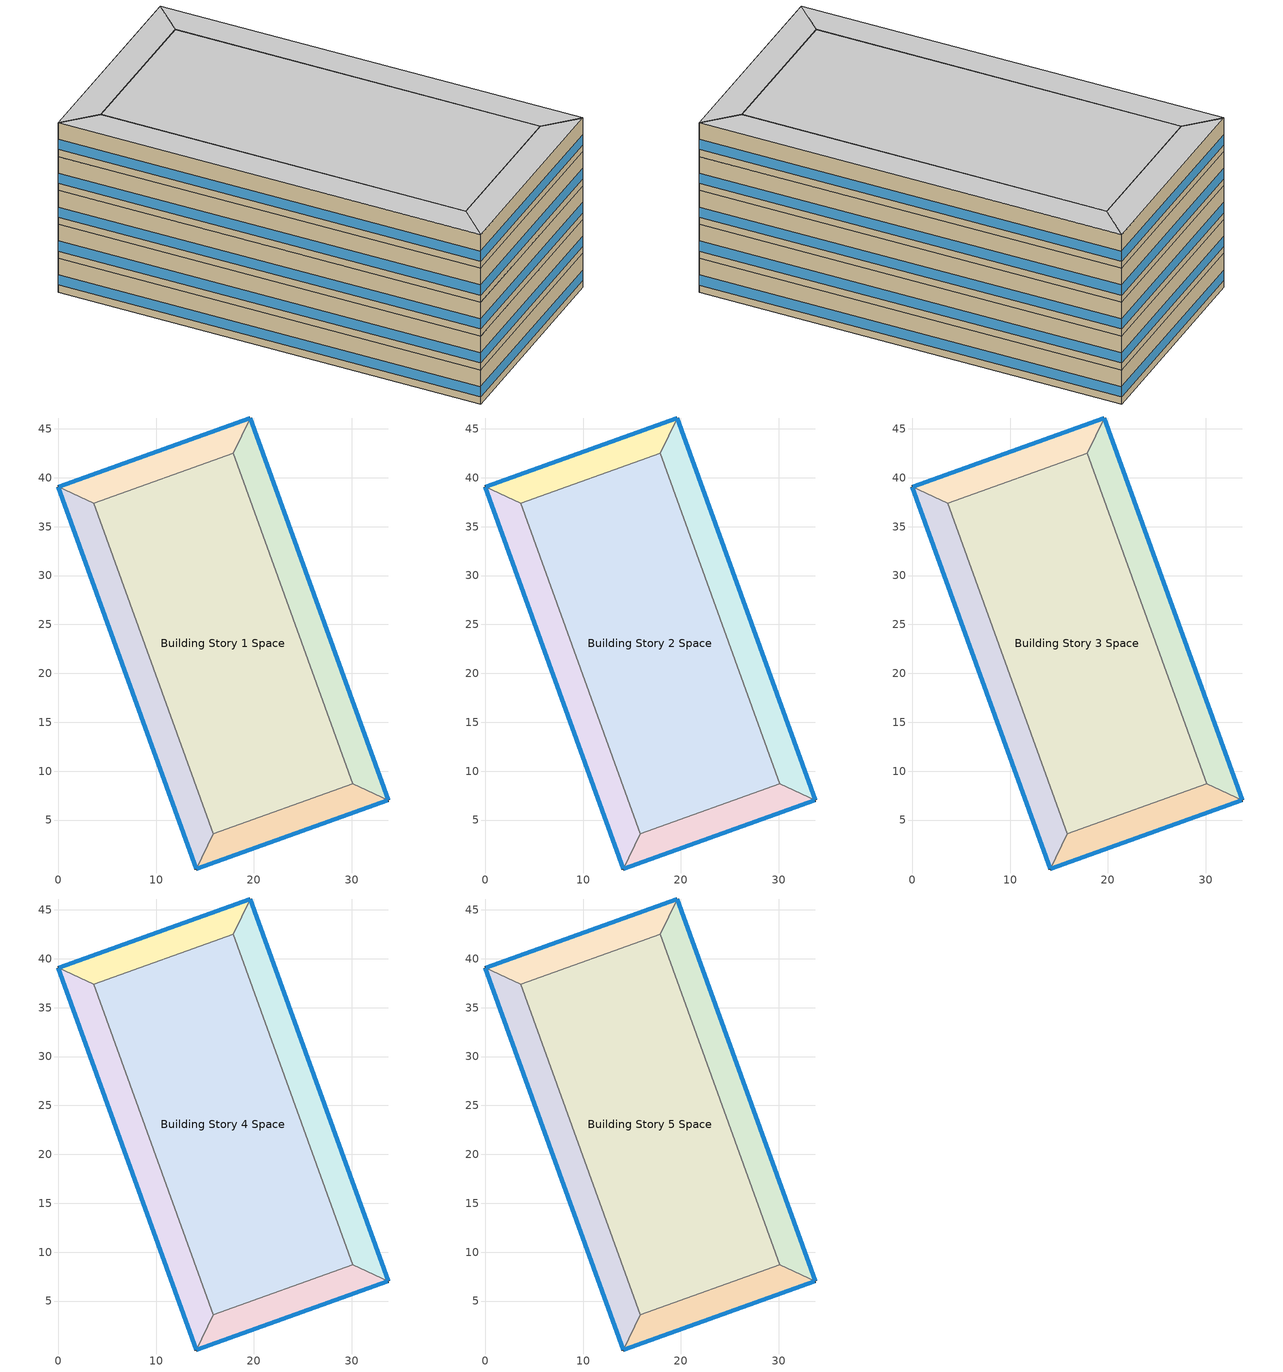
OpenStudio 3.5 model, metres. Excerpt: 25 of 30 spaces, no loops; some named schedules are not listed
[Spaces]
Building Story 1 Space
 floor ground: 30.1,8.73 15.82,3.62 3.62,37.37 17.9,42.48 z0
 wall adiabatic (Typical Interior Wall): 15.82,3.62 30.1,8.73 17.9,42.48 3.62,37.37 15.82,3.62 z0:3.6
 ceiling adiabatic (Typical Interior Floor): 17.9,42.48 3.62,37.37 15.82,3.62 30.1,8.73 z3.6
Building Story 1 Space 1
 floor ground: 33.72,7.03 14.11,0 15.82,3.62 30.1,8.73 z0
 wall outside: 14.11,0 33.72,7.03 z0:3.6
 wall adiabatic (Typical Interior Wall): 33.72,7.03 30.1,8.73 15.82,3.62 14.11,0 z0:3.6
 window: 14.14,0.01 33.7,7.02 z0.76:1.84
 ceiling adiabatic (Typical Interior Ceiling): 30.1,8.73 15.82,3.62 14.11,0 33.72,7.03 z3.6
Building Story 1 Space 2
 floor ground: 14.11,0 0,39.07 3.62,37.37 15.82,3.62 z0
 wall outside: 0,39.07 14.11,0 z0:3.6
 wall adiabatic (Typical Interior Wall): 14.11,0 15.82,3.62 3.62,37.37 0,39.07 z0:3.6
 window: 0.01,39.05 14.1,0.02 z0.76:1.84
 ceiling adiabatic (Typical Interior Ceiling): 15.82,3.62 3.62,37.37 0,39.07 14.11,0 z3.6
Building Story 1 Space 3
 floor ground: 0,39.07 19.61,46.1 17.9,42.48 3.62,37.37 z0
 wall outside: 19.61,46.1 0,39.07 z0:3.6
 wall adiabatic (Typical Interior Wall): 0,39.07 3.62,37.37 17.9,42.48 19.61,46.1 z0:3.6
 window: 19.58,46.09 0.02,39.08 z0.76:1.84
 ceiling adiabatic (Typical Interior Ceiling): 3.62,37.37 17.9,42.48 19.61,46.1 0,39.07 z3.6
Building Story 1 Space 4
 floor ground: 19.61,46.1 33.72,7.03 30.1,8.73 17.9,42.48 z0
 wall outside: 33.72,7.03 19.61,46.1 z0:3.6
 wall adiabatic (Typical Interior Wall): 19.61,46.1 17.9,42.48 30.1,8.73 33.72,7.03 z0:3.6
 window: 33.71,7.05 19.62,46.08 z0.76:1.84
 ceiling adiabatic (Typical Interior Ceiling): 17.9,42.48 30.1,8.73 33.72,7.03 19.61,46.1 z3.6
Building Story 2 Space
 floor adiabatic (Typical Interior Floor): 30.1,8.73 15.82,3.62 3.62,37.37 17.9,42.48 z3.6
 wall adiabatic (Typical Interior Wall): 15.82,3.62 30.1,8.73 17.9,42.48 3.62,37.37 15.82,3.62 z3.6:7.2
 ceiling adiabatic (Typical Interior Ceiling): 17.9,42.48 3.62,37.37 15.82,3.62 30.1,8.73 z7.2
Building Story 2 Space 1
 floor adiabatic (Typical Interior Ceiling): 33.72,7.03 14.11,0 15.82,3.62 30.1,8.73 z3.6
 wall outside: 14.11,0 33.72,7.03 z3.6:7.2
 wall adiabatic (Typical Interior Wall): 33.72,7.03 30.1,8.73 15.82,3.62 14.11,0 z3.6:7.2
 window: 14.14,0.01 33.7,7.02 z4.36:5.44
 ceiling adiabatic (Typical Interior Ceiling): 30.1,8.73 15.82,3.62 14.11,0 33.72,7.03 z7.2
Building Story 2 Space 2
 floor adiabatic (Typical Interior Ceiling): 14.11,0 0,39.07 3.62,37.37 15.82,3.62 z3.6
 wall outside: 0,39.07 14.11,0 z3.6:7.2
 wall adiabatic (Typical Interior Wall): 14.11,0 15.82,3.62 3.62,37.37 0,39.07 z3.6:7.2
 window: 0.01,39.05 14.1,0.02 z4.36:5.44
 ceiling adiabatic (Typical Interior Ceiling): 15.82,3.62 3.62,37.37 0,39.07 14.11,0 z7.2
Building Story 2 Space 3
 floor adiabatic (Typical Interior Ceiling): 0,39.07 19.61,46.1 17.9,42.48 3.62,37.37 z3.6
 wall outside: 19.61,46.1 0,39.07 z3.6:7.2
 wall adiabatic (Typical Interior Wall): 0,39.07 3.62,37.37 17.9,42.48 19.61,46.1 z3.6:7.2
 window: 19.58,46.09 0.02,39.08 z4.36:5.44
 ceiling adiabatic (Typical Interior Ceiling): 3.62,37.37 17.9,42.48 19.61,46.1 0,39.07 z7.2
Building Story 2 Space 4
 floor adiabatic (Typical Interior Ceiling): 19.61,46.1 33.72,7.03 30.1,8.73 17.9,42.48 z3.6
 wall outside: 33.72,7.03 19.61,46.1 z3.6:7.2
 wall adiabatic (Typical Interior Wall): 19.61,46.1 17.9,42.48 30.1,8.73 33.72,7.03 z3.6:7.2
 window: 33.71,7.05 19.62,46.08 z4.36:5.44
 ceiling adiabatic (Typical Interior Ceiling): 17.9,42.48 30.1,8.73 33.72,7.03 19.61,46.1 z7.2
Building Story 3 Space
 floor adiabatic (Typical Interior Ceiling): 30.1,8.73 15.82,3.62 3.62,37.37 17.9,42.48 z7.2
 wall adiabatic (Typical Interior Wall): 15.82,3.62 30.1,8.73 17.9,42.48 3.62,37.37 15.82,3.62 z7.2:10.8
 ceiling adiabatic (Typical Interior Ceiling): 17.9,42.48 3.62,37.37 15.82,3.62 30.1,8.73 z10.8
Building Story 3 Space 1
 floor adiabatic (Typical Interior Ceiling): 33.72,7.03 14.11,0 15.82,3.62 30.1,8.73 z7.2
 wall outside: 14.11,0 33.72,7.03 z7.2:10.8
 wall adiabatic (Typical Interior Wall): 33.72,7.03 30.1,8.73 15.82,3.62 14.11,0 z7.2:10.8
 window: 14.14,0.01 33.7,7.02 z7.96:9.04
 ceiling adiabatic (Typical Interior Ceiling): 30.1,8.73 15.82,3.62 14.11,0 33.72,7.03 z10.8
Building Story 3 Space 2
 floor adiabatic (Typical Interior Ceiling): 14.11,0 0,39.07 3.62,37.37 15.82,3.62 z7.2
 wall outside: 0,39.07 14.11,0 z7.2:10.8
 wall adiabatic (Typical Interior Wall): 14.11,0 15.82,3.62 3.62,37.37 0,39.07 z7.2:10.8
 window: 0.01,39.05 14.1,0.02 z7.96:9.04
 ceiling adiabatic (Typical Interior Floor): 15.82,3.62 3.62,37.37 0,39.07 14.11,0 z10.8
Building Story 3 Space 3
 floor adiabatic (Typical Interior Ceiling): 0,39.07 19.61,46.1 17.9,42.48 3.62,37.37 z7.2
 wall outside: 19.61,46.1 0,39.07 z7.2:10.8
 wall adiabatic (Typical Interior Wall): 0,39.07 3.62,37.37 17.9,42.48 19.61,46.1 z7.2:10.8
 window: 19.58,46.09 0.02,39.08 z7.96:9.04
 ceiling adiabatic (Typical Interior Floor): 3.62,37.37 17.9,42.48 19.61,46.1 0,39.07 z10.8
Building Story 3 Space 4
 floor adiabatic (Typical Interior Ceiling): 19.61,46.1 33.72,7.03 30.1,8.73 17.9,42.48 z7.2
 wall outside: 33.72,7.03 19.61,46.1 z7.2:10.8
 wall adiabatic (Typical Interior Wall): 19.61,46.1 17.9,42.48 30.1,8.73 33.72,7.03 z7.2:10.8
 window: 33.71,7.05 19.62,46.08 z7.96:9.04
 ceiling adiabatic (Typical Interior Floor): 17.9,42.48 30.1,8.73 33.72,7.03 19.61,46.1 z10.8
Building Story 4 Space
 floor adiabatic (Typical Interior Ceiling): 30.1,8.73 15.82,3.62 3.62,37.37 17.9,42.48 z10.8
 wall adiabatic (Typical Interior Wall): 15.82,3.62 30.1,8.73 17.9,42.48 3.62,37.37 15.82,3.62 z10.8:14.4
 ceiling adiabatic (Typical Interior Floor): 17.9,42.48 3.62,37.37 15.82,3.62 30.1,8.73 z14.4
Building Story 4 Space 1
 floor adiabatic (Typical Interior Ceiling): 33.72,7.03 14.11,0 15.82,3.62 30.1,8.73 z10.8
 wall outside: 14.11,0 33.72,7.03 z10.8:14.4
 wall adiabatic (Typical Interior Wall): 33.72,7.03 30.1,8.73 15.82,3.62 14.11,0 z10.8:14.4
 window: 14.14,0.01 33.7,7.02 z11.56:12.64
 ceiling adiabatic (Typical Interior Ceiling): 30.1,8.73 15.82,3.62 14.11,0 33.72,7.03 z14.4
Building Story 4 Space 2
 floor adiabatic (Typical Interior Floor): 14.11,0 0,39.07 3.62,37.37 15.82,3.62 z10.8
 wall outside: 0,39.07 14.11,0 z10.8:14.4
 wall adiabatic (Typical Interior Wall): 14.11,0 15.82,3.62 3.62,37.37 0,39.07 z10.8:14.4
 window: 0.01,39.05 14.1,0.02 z11.56:12.64
 ceiling adiabatic (Typical Interior Ceiling): 15.82,3.62 3.62,37.37 0,39.07 14.11,0 z14.4
Building Story 4 Space 3
 floor adiabatic (Typical Interior Floor): 0,39.07 19.61,46.1 17.9,42.48 3.62,37.37 z10.8
 wall outside: 19.61,46.1 0,39.07 z10.8:14.4
 wall adiabatic (Typical Interior Wall): 0,39.07 3.62,37.37 17.9,42.48 19.61,46.1 z10.8:14.4
 window: 19.58,46.09 0.02,39.08 z11.56:12.64
 ceiling adiabatic (Typical Interior Ceiling): 3.62,37.37 17.9,42.48 19.61,46.1 0,39.07 z14.4
Building Story 4 Space 4
 floor adiabatic (Typical Interior Floor): 19.61,46.1 33.72,7.03 30.1,8.73 17.9,42.48 z10.8
 wall outside: 33.72,7.03 19.61,46.1 z10.8:14.4
 wall adiabatic (Typical Interior Wall): 19.61,46.1 17.9,42.48 30.1,8.73 33.72,7.03 z10.8:14.4
 window: 33.71,7.05 19.62,46.08 z11.56:12.64
 ceiling adiabatic (Typical Interior Ceiling): 17.9,42.48 30.1,8.73 33.72,7.03 19.61,46.1 z14.4
Building Story 5 Space
 floor adiabatic (Typical Interior Floor): 30.1,8.73 15.82,3.62 3.62,37.37 17.9,42.48 z14.4
 wall adiabatic (Typical Interior Wall): 15.82,3.62 30.1,8.73 17.9,42.48 3.62,37.37 15.82,3.62 z14.4:18
 ceiling adiabatic (Typical Interior Ceiling): 17.9,42.48 3.62,37.37 15.82,3.62 30.1,8.73 z18
Building Story 5 Space 1
 floor adiabatic (Typical Interior Ceiling): 33.72,7.03 14.11,0 15.82,3.62 30.1,8.73 z14.4
 wall outside: 14.11,0 33.72,7.03 z14.4:18
 wall adiabatic (Typical Interior Wall): 33.72,7.03 30.1,8.73 15.82,3.62 14.11,0 z14.4:18
 window: 14.14,0.01 33.7,7.02 z15.16:16.24
 ceiling adiabatic (Typical Interior Ceiling): 30.1,8.73 15.82,3.62 14.11,0 33.72,7.03 z18
Building Story 5 Space 2
 floor adiabatic (Typical Interior Ceiling): 14.11,0 0,39.07 3.62,37.37 15.82,3.62 z14.4
 wall outside: 0,39.07 14.11,0 z14.4:18
 wall adiabatic (Typical Interior Wall): 14.11,0 15.82,3.62 3.62,37.37 0,39.07 z14.4:18
 window: 0.01,39.05 14.1,0.02 z15.16:16.24
 ceiling adiabatic (Typical Interior Ceiling): 15.82,3.62 3.62,37.37 0,39.07 14.11,0 z18
Building Story 5 Space 3
 floor adiabatic (Typical Interior Ceiling): 0,39.07 19.61,46.1 17.9,42.48 3.62,37.37 z14.4
 wall outside: 19.61,46.1 0,39.07 z14.4:18
 wall adiabatic (Typical Interior Wall): 0,39.07 3.62,37.37 17.9,42.48 19.61,46.1 z14.4:18
 window: 19.58,46.09 0.02,39.08 z15.16:16.24
 ceiling adiabatic (Typical Interior Ceiling): 3.62,37.37 17.9,42.48 19.61,46.1 0,39.07 z18
Building Story 5 Space 4
 floor adiabatic (Typical Interior Ceiling): 19.61,46.1 33.72,7.03 30.1,8.73 17.9,42.48 z14.4
 wall outside: 33.72,7.03 19.61,46.1 z14.4:18
 wall adiabatic (Typical Interior Wall): 19.61,46.1 17.9,42.48 30.1,8.73 33.72,7.03 z14.4:18
 window: 33.71,7.05 19.62,46.08 z15.16:16.24
 ceiling adiabatic (Typical Interior Ceiling): 17.9,42.48 30.1,8.73 33.72,7.03 19.61,46.1 z18
[Site]
Buffalo Niagara Intl Ap_NY_USA: Latitude {deg}=42.821; Longitude {deg}=-78.8518; Time Zone {hr}=-5; Elevation {m}=53.6448; Terrain=City
[Site:WaterMainsTemperature]
Calculation Method=Correlation; Annual Average Outdoor Air Temperature {C}=8.96667; Maximum Difference In Monthly Average Outdoor Air Temperatures {deltaC}=26.2
[SizingPeriod:DesignDay] Barometric Pressure {Pa}=98769; Rain Indicator=No; Snow Indicator=No; Day of Month=21; Daylight Saving Time Indicator=No; Humidity Condition Type=Wetbulb; Dry-Bulb Temperature Range Modifier Type=DefaultMultipliers
Name | Maximum Dry-Bulb Temperature {C} | Daily Dry-Bulb Temperature Range {deltaC} | Wind Speed {m/s} | Wind Direction {deg} | Month | Day Type | Wetbulb or DewPoint at Maximum Dry-Bulb {C} | Solar Model Indicator | ASHRAE Clear Sky Optical Depth for Beam Irradiance | ASHRAE Clear Sky Optical Depth for Diffuse Irradiance | Sky Clearness
Buffalo Niagara Intl Ap Ann Clg .4% Condns DB=>MWB 1 | 30.3 | 9.3 | 5.7 | 240 | 7 | SummerDesignDay | 21.8 | ASHRAETau | 0.462 | 2.001
Buffalo Niagara Intl Ap Ann Clg .4% Condns WB=>MDB 1 | 27.8 | 9.3 | 5.7 | 240 | 7 | SummerDesignDay | 23.8 | ASHRAETau | 0.462 | 2.001
Buffalo Niagara Intl Ap Ann Htg 99.6% Condns DB 1 | -16.3 | 0 | 5.1 | 270 | 1 | WinterDesignDay | -16.3 | ASHRAEClearSky |  |  | 0
[ClimateZones]
Climate Zone Institution Name 1=ASHRAE; Climate Zone Document Name 1=ANSI/ASHRAE Standard 169; Climate Zone Document Year 1=2006; Climate Zone Value 1=6A
[Site:GroundTemperature:FCfactorMethod]
January Ground Temperature {C}=7.4; February Ground Temperature {C}=-0; March Ground Temperature {C}=-7.6; April Ground Temperature {C}=-12.6; May Ground Temperature {C}=-7.7; June Ground Temperature {C}=0.3; July Ground Temperature {C}=7; August Ground Temperature {C}=14.2; September Ground Temperature {C}=19.2; October Ground Temperature {C}=20.9; November Ground Temperature {C}=20; December Ground Temperature {C}=15.4
[Building]
office_2: Nominal Floor to Floor Height {m}=3.6; Default Construction Set=Res 90.1-2013 - Office - ASHRAE 169-2013-6A; Standards Number of Stories=6; Standards Number of Above Ground Stories=6; Standards Building Type=Office
[DefaultConstructionSet]
Res 90.1-2013 - Office - ASHRAE 169-2013-6A: Default Exterior Surface Constructions=Default Surface Constructions 1; Default Interior Surface Constructions=Default Surface Constructions 2; Default Ground Contact Surface Constructions=Default Surface Constructions 3; Default Exterior SubSurface Constructions=Default Sub Surface Constructions 1; Default Interior SubSurface Constructions=Default Sub Surface Constructions 2; Interior Partition Construction=Typical Interior Partition
[DefaultSurfaceConstructions]
Name | Floor Construction | Wall Construction | Roof Ceiling Construction
Default Surface Constructions 1 | Typical Insulated Exterior Mass Floor R-19.61 | Typical Insulated Exterior Mass Wall R-12.5 | Typical IEAD Roof R-31.25
Default Surface Constructions 2 | Typical Interior Floor | Typical Interior Wall | Typical Interior Ceiling
Default Surface Constructions 3 | Typical Insulated Carpeted 8in Slab Floor | Typical Insulated Basement Mass Wall
[Construction]
Typical Insulated Exterior Mass Floor R-19.61: Typical Insulation R-17.04, 4 in. Normalweight Concrete Floor, Typical Carpet Pad
Typical Insulated Exterior Mass Wall R-12.5: 1IN Stucco, 8IN CONCRETE HW RefBldg, Typical Insulation R-10.11, 1/2IN Gypsum
Typical IEAD Roof R-31.25: Roof Membrane, Typical Insulation R-30.13, Metal Roof Surface
Typical Interior Floor: 100mm Normalweight concrete floor, CP02 CARPET PAD
Typical Interior Wall: G01 13mm gypsum board, G01 13mm gypsum board
Typical Interior Ceiling: CP02 CARPET PAD, 100mm Normalweight concrete floor
Typical Insulated Carpeted 8in Slab Floor: 8 in. Normalweight Concrete Floor, Typical Carpet Pad
Typical Insulated Basement Mass Wall: 8 in. Concrete Block Basement Wall
U 0.48 SHGC 0.40 Dbl Ref-D Clr 6mm/13mm: REF D CLEAR 6MM, AIR 13MM, CLEAR 6MM
Typical Insulated Metal Door R-2.0: F08 Metal surface, Typical Insulation R-1.15
U 0.44 SHGC 0.26 Dbl Ref-B-H Clr 6mm/13mm Air: REF B CLEAR HI 6MM, AIR 13MM, CLEAR 6MM
Typical Overhead Door R-2.0: Typical Insulation R-1.15 1
Window_U_0.50_SHGC_0.40_Skylight_Frame_Width_0.430_in: Glass_2052_LayerAvg, Gap_1_W_0_0038, Glass_2027F_LayerAvg
Typical Interior Window: Clear 3mm
Typical Interior Door; Typical Interior Partition: G05 25mm wood
InteriorFurnishings 1: Std Wood 6inch 1
InteriorFurnishings 2: Std Wood 6inch 2
[Material:NoMass] Roughness=Smooth; Thermal Absorptance=0.9; Solar Absorptance=0.7
Name | Thermal Resistance {m2-K/W} | Visible Absorptance
Typical Insulation R-17.04 | 3.00072 | 0.7
Typical Carpet Pad; CP02 CARPET PAD | 0.21648 | 0.8
Typical Insulation R-10.11 | 1.78074 | 0.7
Typical Insulation R-30.13 | 5.30668 | 0.7
Typical Insulation R-1.15 | 0.202509 | 0.7
Typical Insulation R-1.15 1 | 0.202527 | 0.7
[Material] Thermal Absorptance=0.9
Name | Roughness | Thickness {m} | Conductivity {W/m-K} | Density {kg/m3} | Specific Heat {J/kg-K} | Solar Absorptance | Visible Absorptance
4 in. Normalweight Concrete Floor | MediumRough | 0.1016 | 2.31 | 2322 | 832 | 0.7 | 0.7
1IN Stucco | Smooth | 0.0253 | 0.6918 | 1858 | 837 | 0.7 | 0.92
8IN CONCRETE HW RefBldg | Rough | 0.2032 | 1.311 | 2240 | 836.8 | 0.7 | 0.7
1/2IN Gypsum | Smooth | 0.0127 | 0.16 | 784.9 | 830 | 0.4 | 0.4
Roof Membrane | VeryRough | 0.0095 | 0.16 | 1121.29 | 1460 | 0.7 | 0.7
Metal Roof Surface; F08 Metal surface | Smooth | 0.0008 | 45.28 | 7824 | 500 | 0.7 | 0.7
100mm Normalweight concrete floor | MediumRough | 0.1016 | 2.31045 | 2322 | 832.557 | 0.7 | 0.7
G01 13mm gypsum board | Smooth | 0.0127 | 0.160031 | 800.001 | 1090.73 | 0.7 | 0.5
8 in. Normalweight Concrete Floor | MediumRough | 0.2032 | 2.31 | 2322 | 832 | 0.7 | 0.7
8 in. Concrete Block Basement Wall | MediumRough | 0.2032 | 1.326 | 1842 | 912 | 0.7 | 0.7
G05 25mm wood | MediumSmooth | 0.0254 | 0.15 | 608 | 1630 | 0.5 | 0.5
Std Wood 6inch 1; Std Wood 6inch 2 | MediumSmooth | 0.15 | 0.12 | 540 | 1210 | 0.7 | 0.7
[DefaultSubSurfaceConstructions]
Name | Fixed Window Construction | Operable Window Construction | Door Construction | Glass Door Construction | Overhead Door Construction | Skylight Construction | Tubular Daylight Dome Construction | Tubular Daylight Diffuser Construction
Default Sub Surface Constructions 1 | U 0.48 SHGC 0.40 Dbl Ref-D Clr 6mm/13mm | U 0.48 SHGC 0.40 Dbl Ref-D Clr 6mm/13mm | Typical Insulated Metal Door R-2.0 | U 0.44 SHGC 0.26 Dbl Ref-B-H Clr 6mm/13mm Air | Typical Overhead Door R-2.0 | Window_U_0.50_SHGC_0.40_Skylight_Frame_Width_0.430_in | Typical Interior Window | Typical Interior Window
Default Sub Surface Constructions 2 | Typical Interior Window | Typical Interior Window | Typical Interior Door
[WindowMaterial:Glazing] Optical Data Type=SpectralAverage; Infrared Transmittance at Normal Incidence=0; Dirt Correction Factor for Solar and Visible Transmittance=1; Solar Diffusing=No
Name | Thickness {m} | Solar Transmittance at Normal Incidence | Front Side Solar Reflectance at Normal Incidence | Back Side Solar Reflectance at Normal Incidence | Visible Transmittance at Normal Incidence | Front Side Visible Reflectance at Normal Incidence | Back Side Visible Reflectance at Normal Incidence | Front Side Infrared Hemispherical Emissivity | Back Side Infrared Hemispherical Emissivity | Conductivity {W/m-K}
REF D CLEAR 6MM | 0.006 | 0.429 | 0.308 | 0.379 | 0.334 | 0.453 | 0.505 | 0.84 | 0.82 | 0.9
CLEAR 6MM | 0.006 | 0.775 | 0.071 | 0.071 | 0.881 | 0.08 | 0.08 | 0.84 | 0.84 | 0.9
REF B CLEAR HI 6MM | 0.006 | 0.24 | 0.16 | 0.32 | 0.3 | 0.16 | 0.29 | 0.84 | 0.6 | 0.9
Glass_2052_LayerAvg | 0.00837 | 0.507767 | 0.054228 | 0.0544931 | 0.586833 | 0.05805 | 0.058397 | 0.84 | 0.84 | 1
Glass_2027F_LayerAvg | 0.004 | 0.369744 | 0.470069 | 0.340935 | 0.765222 | 0.0546 | 0.073741 | 0.03675 | 0.84 | 1
Clear 3mm | 0.003 | 0.837 | 0.075 | 0.075 | 0.898 | 0.081 | 0.081 | 0.84 | 0.84 | 0.9
[WindowMaterial:Gas] Gas Type=Air
Name | Thickness {m}
AIR 13MM | 0.0127
Gap_1_W_0_0038 | 0.0038
[People:Definition]
Office WholeBuilding - Sm Office People Definition: Number of People Calculation Method=People/Area; People per Space Floor Area {person/m2}=0.0602779; Fraction Radiant=0.3; Enable ASHRAE 55 Comfort Warnings=Yes; Mean Radiant Temperature Calculation Type=ZoneAveraged; Thermal Comfort Model Type 1=Fanger
[Lights:Definition]
Office WholeBuilding - Sm Office Lights Definition: Design Level Calculation Method=Watts/Area; Watts per Space Floor Area {W/m2}=8.82641; Fraction Radiant=0.7; Fraction Visible=0.2; Return Air Fraction=0
[ElectricEquipment:Definition] Design Level Calculation Method=Watts/Area
Name | Watts per Space Floor Area {W/m2} | Fraction Latent | Fraction Radiant | Fraction Lost
Office WholeBuilding - Sm Office Elec Equip Definition | 6.78126 | 0 | 0 | 0
Elevator Lights 1 - pre-normalized value was 32 W. | 0.0373642 |  | 0.5
Elevator Fan 1 - pre-normalized value was 31 W. | 0.0357576 |  | 0.5
Elevator Lift Motor 1 - pre-normalized value was 20370 W. | 23.5284 | 0 | 0 | 1
[DesignSpecification:OutdoorAir] Outdoor Air Method=Sum; Outdoor Air Flow per Floor Area {m3/s-m2}=0.0004318
Blended OA; Blended OA 1; Blended OA 2; Blended OA 3; Blended OA 4
[DefaultScheduleSet]
Story Ground Blended Space Type Schedule Set; Story Mid Blended Space Type Schedule Set; Story Mid2 Blended Space Type Schedule Set; Story Mid3 Blended Space Type Schedule Set; Story Mid4 Blended Space Type Schedule Set
[SpaceInfiltration:DesignFlowRate] Schedule=Always On Discrete; Design Flow Rate Calculation Method=Flow/ExteriorArea; Constant Term Coefficient=0; Temperature Term Coefficient=0; Velocity Term Coefficient=0.224; Velocity Squared Term Coefficient=0
Name | Space or SpaceType | Flow per Exterior Surface Area {m3/s-m2}
Office WholeBuilding - Sm Office A  - Story Ground Infiltration; Office WholeBuilding - Sm Office C  - Story Ground Infiltration | Story Ground Blended Space Type | 0.000127515
Office WholeBuilding - Sm Office A  - Story Mid Infiltration; Office WholeBuilding - Sm Office C  - Story Mid Infiltration | Story Mid Blended Space Type | 0.000127515
Office WholeBuilding - Sm Office A  - Story Mid2 Infiltration; Office WholeBuilding - Sm Office C  - Story Mid2 Infiltration | Story Mid2 Blended Space Type | 0.000127515
Office WholeBuilding - Sm Office A  - Story Mid3 Infiltration; Office WholeBuilding - Sm Office C  - Story Mid3 Infiltration | Story Mid3 Blended Space Type | 0.000127515
Office WholeBuilding - Sm Office A  - Story Mid4 Infiltration; Office WholeBuilding - Sm Office C  - Story Mid4 Infiltration | Story Mid4 Blended Space Type | 0.000127515
Office WholeBuilding - Sm Office A end_a - Story Ground Infiltration; Office WholeBuilding - Sm Office A end_b - Story Ground Infiltration; Office WholeBuilding - Sm Office C end_a - Story Ground Infiltration; Office WholeBuilding - Sm Office C end_b - Story Ground Infiltration | Story Ground Blended Space Type | 4.33573e-05
Office WholeBuilding - Sm Office A end_a - Story Mid Infiltration; Office WholeBuilding - Sm Office A end_b - Story Mid Infiltration; Office WholeBuilding - Sm Office C end_a - Story Mid Infiltration; Office WholeBuilding - Sm Office C end_b - Story Mid Infiltration | Story Mid Blended Space Type | 4.33573e-05
Office WholeBuilding - Sm Office A end_a - Story Mid2 Infiltration; Office WholeBuilding - Sm Office A end_b - Story Mid2 Infiltration; Office WholeBuilding - Sm Office C end_a - Story Mid2 Infiltration; Office WholeBuilding - Sm Office C end_b - Story Mid2 Infiltration | Story Mid2 Blended Space Type | 4.33573e-05
Office WholeBuilding - Sm Office A end_a - Story Mid3 Infiltration; Office WholeBuilding - Sm Office A end_b - Story Mid3 Infiltration; Office WholeBuilding - Sm Office C end_a - Story Mid3 Infiltration; Office WholeBuilding - Sm Office C end_b - Story Mid3 Infiltration | Story Mid3 Blended Space Type | 4.33573e-05
Office WholeBuilding - Sm Office A end_a - Story Mid4 Infiltration; Office WholeBuilding - Sm Office A end_b - Story Mid4 Infiltration; Office WholeBuilding - Sm Office C end_a - Story Mid4 Infiltration; Office WholeBuilding - Sm Office C end_b - Story Mid4 Infiltration | Story Mid4 Blended Space Type | 4.33573e-05
Office WholeBuilding - Sm Office B end_a - Story Ground Infiltration; Office WholeBuilding - Sm Office B end_b - Story Ground Infiltration | Story Ground Blended Space Type | 7.05574e-05
Office WholeBuilding - Sm Office B end_a - Story Mid Infiltration; Office WholeBuilding - Sm Office B end_b - Story Mid Infiltration | Story Mid Blended Space Type | 7.05574e-05
Office WholeBuilding - Sm Office B end_a - Story Mid2 Infiltration; Office WholeBuilding - Sm Office B end_b - Story Mid2 Infiltration | Story Mid2 Blended Space Type | 7.05574e-05
Office WholeBuilding - Sm Office B end_a - Story Mid3 Infiltration; Office WholeBuilding - Sm Office B end_b - Story Mid3 Infiltration | Story Mid3 Blended Space Type | 7.05574e-05
Office WholeBuilding - Sm Office B end_a - Story Mid4 Infiltration; Office WholeBuilding - Sm Office B end_b - Story Mid4 Infiltration | Story Mid4 Blended Space Type | 7.05574e-05
[ElectricEquipment]
Name | Electric Equipment Definition | Space or SpaceType | Schedule | Multiplier
3 Elevator Lift Motors | Elevator Lift Motor 1 - pre-normalized value was 20370 W. | Story Ground Blended Space Type | Elevator Schedule 1 | 3
3 Elevator Fans | Elevator Fan 1 - pre-normalized value was 31 W. | Story Ground Blended Space Type | Elevator Schedule 3 | 3
3 Elevator Lights | Elevator Lights 1 - pre-normalized value was 32 W. | Story Ground Blended Space Type | Elevator Schedule 2 | 3
Office WholeBuilding - Sm Office Elec Equip 1 | Office WholeBuilding - Sm Office Elec Equip Definition | Story Ground Blended Space Type | OfficeSmall BLDG_EQUIP_SCH_2013 | 1
Office WholeBuilding - Sm Office Elec Equip 2 | Office WholeBuilding - Sm Office Elec Equip Definition | Story Mid Blended Space Type | OfficeSmall BLDG_EQUIP_SCH_2013 | 1
Office WholeBuilding - Sm Office Elec Equip 3 | Office WholeBuilding - Sm Office Elec Equip Definition | Story Mid2 Blended Space Type | OfficeSmall BLDG_EQUIP_SCH_2013 | 1
Office WholeBuilding - Sm Office Elec Equip 4 | Office WholeBuilding - Sm Office Elec Equip Definition | Story Mid3 Blended Space Type | OfficeSmall BLDG_EQUIP_SCH_2013 | 1
Office WholeBuilding - Sm Office Elec Equip 5 | Office WholeBuilding - Sm Office Elec Equip Definition | Story Mid4 Blended Space Type | OfficeSmall BLDG_EQUIP_SCH_2013 | 1
[Exterior:Lights:Definition]
Name | Design Level {W}
Parking Areas and Drives Def (W/ft^2) | 0.1
Building Facades Def (W/ft^2) | 0.15
Main Entries Def (W/ft) | 30
Other Doors Def (W/ft) | 20
[Exterior:Lights] Control Option=AstronomicalClock
Name | Exterior Lights Definition | Schedule | Multiplier
Parking Areas and Drives | Parking Areas and Drives Def (W/ft^2) | Schedule Ruleset 2 | 90580.7
Building Facades | Building Facades Def (W/ft^2) | Schedule Ruleset 1 | 3941.02
Main Entries | Main Entries Def (W/ft) | Schedule Ruleset 2 | 8
Other Doors | Other Doors Def (W/ft) | Schedule Ruleset 2 | 11.1828
[ThermostatSetpoint:DualSetpoint] Heating Setpoint Temperature Schedule=OfficeSmall HTGSETP_SCH_NO_OPTIMUM; Cooling Setpoint Temperature Schedule=OfficeSmall CLGSETP_SCH_NO_OPTIMUM
Story Ground Blended Space Type Thermostat; Story Ground Blended Space Type Thermostat 1; Story Ground Blended Space Type Thermostat 2; Story Ground Blended Space Type Thermostat 3; Story Ground Blended Space Type Thermostat 4; Story Mid Blended Space Type Thermostat; Story Mid Blended Space Type Thermostat 1; Story Mid Blended Space Type Thermostat 2; Story Mid Blended Space Type Thermostat 3; Story Mid Blended Space Type Thermostat 4; Story Mid2 Blended Space Type Thermostat; Story Mid2 Blended Space Type Thermostat 1; Story Mid2 Blended Space Type Thermostat 2; Story Mid2 Blended Space Type Thermostat 3; Story Mid2 Blended Space Type Thermostat 4; Story Mid3 Blended Space Type Thermostat; Story Mid3 Blended Space Type Thermostat 1; Story Mid3 Blended Space Type Thermostat 2; Story Mid3 Blended Space Type Thermostat 3; Story Mid3 Blended Space Type Thermostat 4; Story Mid4 Blended Space Type Thermostat; Story Mid4 Blended Space Type Thermostat 1; Story Mid4 Blended Space Type Thermostat 2; Story Mid4 Blended Space Type Thermostat 3; Story Mid4 Blended Space Type Thermostat 4
[InternalMass:Definition] Design Level Calculation Method=SurfaceArea/Area; Surface Area per Space Floor Area=2
Name | Construction
Internal Mass Definition 2 | InteriorFurnishings 1
Internal Mass Definition 3 | InteriorFurnishings 2
[InternalMass]
Name | Internal Mass Definition | Space or SpaceType | Multiplier
Office WholeBuilding - Sm Office B end_b - Story Mid4 Mass; Office WholeBuilding - Sm Office B end_a - Story Mid4 Mass | Internal Mass Definition 2 | Story Mid4 Blended Space Type | 0.0785822
Office WholeBuilding - Sm Office A  - Story Ground Mass; Office WholeBuilding - Sm Office C  - Story Ground Mass | Internal Mass Definition 2 | Story Ground Blended Space Type | 0.142017
Office WholeBuilding - Sm Office C end_b - Story Mid4 Mass; Office WholeBuilding - Sm Office A end_b - Story Mid4 Mass; Office WholeBuilding - Sm Office C end_a - Story Mid4 Mass; Office WholeBuilding - Sm Office A end_a - Story Mid4 Mass | Internal Mass Definition 2 | Story Mid4 Blended Space Type | 0.0241442
Office WholeBuilding - Sm Office A  - Story Mid4 Mass; Office WholeBuilding - Sm Office C  - Story Mid4 Mass | Internal Mass Definition 2 | Story Mid4 Blended Space Type | 0.142017
Office WholeBuilding - Sm Office A  - Story Mid Mass; Office WholeBuilding - Sm Office C  - Story Mid Mass | Internal Mass Definition 2 | Story Mid Blended Space Type | 0.142017
Office WholeBuilding - Sm Office C end_b - Story Mid3 Mass; Office WholeBuilding - Sm Office A end_b - Story Mid3 Mass; Office WholeBuilding - Sm Office C end_a - Story Mid3 Mass; Office WholeBuilding - Sm Office A end_a - Story Mid3 Mass | Internal Mass Definition 2 | Story Mid3 Blended Space Type | 0.0241442
Office WholeBuilding - Sm Office C end_b - Story Mid2 Mass; Office WholeBuilding - Sm Office A end_b - Story Mid2 Mass; Office WholeBuilding - Sm Office A end_a - Story Mid2 Mass; Office WholeBuilding - Sm Office C end_a - Story Mid2 Mass | Internal Mass Definition 2 | Story Mid2 Blended Space Type | 0.0241442
Office WholeBuilding - Sm Office B  - Story Ground Mass | Internal Mass Definition 2 | Story Ground Blended Space Type | 0.462224
Office WholeBuilding - Sm Office C  - Story Mid3 Mass; Office WholeBuilding - Sm Office A  - Story Mid3 Mass | Internal Mass Definition 2 | Story Mid3 Blended Space Type | 0.142017
Office WholeBuilding - Sm Office B end_b - Story Mid2 Mass; Office WholeBuilding - Sm Office B end_a - Story Mid2 Mass | Internal Mass Definition 2 | Story Mid2 Blended Space Type | 0.0785822
Office WholeBuilding - Sm Office A end_b - Story Ground Mass; Office WholeBuilding - Sm Office C end_b - Story Ground Mass; Office WholeBuilding - Sm Office C end_a - Story Ground Mass; Office WholeBuilding - Sm Office A end_a - Story Ground Mass | Internal Mass Definition 2 | Story Ground Blended Space Type | 0.0241442
Office WholeBuilding - Sm Office C  - Story Mid2 Mass; Office WholeBuilding - Sm Office A  - Story Mid2 Mass | Internal Mass Definition 2 | Story Mid2 Blended Space Type | 0.142017
Office WholeBuilding - Sm Office B  - Story Mid2 Mass | Internal Mass Definition 2 | Story Mid2 Blended Space Type | 0.462224
Office WholeBuilding - Sm Office B end_b - Story Ground Mass; Office WholeBuilding - Sm Office B end_a - Story Ground Mass | Internal Mass Definition 2 | Story Ground Blended Space Type | 0.0785822
Office WholeBuilding - Sm Office C end_b - Story Mid Mass; Office WholeBuilding - Sm Office A end_b - Story Mid Mass; Office WholeBuilding - Sm Office C end_a - Story Mid Mass; Office WholeBuilding - Sm Office A end_a - Story Mid Mass | Internal Mass Definition 2 | Story Mid Blended Space Type | 0.0241442
Office WholeBuilding - Sm Office B  - Story Mid Mass | Internal Mass Definition 2 | Story Mid Blended Space Type | 0.462224
Office WholeBuilding - Sm Office B end_a - Story Mid3 Mass; Office WholeBuilding - Sm Office B end_b - Story Mid3 Mass | Internal Mass Definition 2 | Story Mid3 Blended Space Type | 0.0785822
Office WholeBuilding - Sm Office B  - Story Mid4 Mass | Internal Mass Definition 2 | Story Mid4 Blended Space Type | 0.462224
Office WholeBuilding - Sm Office B end_a - Story Mid Mass; Office WholeBuilding - Sm Office B end_b - Story Mid Mass | Internal Mass Definition 2 | Story Mid Blended Space Type | 0.0785822
Office WholeBuilding - Sm Office B  - Story Mid3 Mass | Internal Mass Definition 2 | Story Mid3 Blended Space Type | 0.462224
Building Story 5 Space 4 Mass | Internal Mass Definition 3 | Building Story 5 Space 4 | 1
Building Story 5 Space 3 Mass | Internal Mass Definition 3 | Building Story 5 Space 3 | 1
Building Story 5 Space 2 Mass | Internal Mass Definition 3 | Building Story 5 Space 2 | 1
Building Story 2 Space 1 Mass | Internal Mass Definition 3 | Building Story 2 Space 1 | 1
Building Story 5 Space 1 Mass | Internal Mass Definition 3 | Building Story 5 Space 1 | 1
Building Story 4 Space 4 Mass | Internal Mass Definition 3 | Building Story 4 Space 4 | 1
Building Story 3 Space 1 Mass | Internal Mass Definition 3 | Building Story 3 Space 1 | 1
Building Story 4 Space 3 Mass | Internal Mass Definition 3 | Building Story 4 Space 3 | 1
Building Story 1 Space 4 Mass | Internal Mass Definition 3 | Building Story 1 Space 4 | 1
Building Story 4 Space 2 Mass | Internal Mass Definition 3 | Building Story 4 Space 2 | 1
Building Story 5 Space Mass | Internal Mass Definition 3 | Building Story 5 Space | 1
Building Story 4 Space Mass | Internal Mass Definition 3 | Building Story 4 Space | 1
Building Story 3 Space Mass | Internal Mass Definition 3 | Building Story 3 Space | 1
Building Story 3 Space 4 Mass | Internal Mass Definition 3 | Building Story 3 Space 4 | 1
Building Story 2 Space 3 Mass | Internal Mass Definition 3 | Building Story 2 Space 3 | 1
Building Story 2 Space 2 Mass | Internal Mass Definition 3 | Building Story 2 Space 2 | 1
Building Story 2 Space Mass | Internal Mass Definition 3 | Building Story 2 Space | 1
Building Story 3 Space 2 Mass | Internal Mass Definition 3 | Building Story 3 Space 2 | 1
Building Story 1 Space 2 Mass | Internal Mass Definition 3 | Building Story 1 Space 2 | 1
Building Story 1 Space 3 Mass | Internal Mass Definition 3 | Building Story 1 Space 3 | 1
Building Story 4 Space 1 Mass | Internal Mass Definition 3 | Building Story 4 Space 1 | 1
Building Story 3 Space 3 Mass | Internal Mass Definition 3 | Building Story 3 Space 3 | 1
Building Story 2 Space 4 Mass | Internal Mass Definition 3 | Building Story 2 Space 4 | 1
Building Story 1 Space Mass | Internal Mass Definition 3 | Building Story 1 Space | 1
Building Story 1 Space 1 Mass | Internal Mass Definition 3 | Building Story 1 Space 1 | 1
[People] People Definition=Office WholeBuilding - Sm Office People Definition; Number of People Schedule=OfficeSmall BLDG_OCC_SCH; Activity Level Schedule=OfficeSmall ACTIVITY_SCH; Work Efficiency Schedule=Work Efficiency Schedule; Clothing Insulation Schedule=Clothing Schedule; Air Velocity Schedule=Air Velocity Schedule; Multiplier=1
Name | Space or SpaceType
Office WholeBuilding - Sm Office People 1 | Story Ground Blended Space Type
Office WholeBuilding - Sm Office People 2 | Story Mid Blended Space Type
Office WholeBuilding - Sm Office People 3 | Story Mid2 Blended Space Type
Office WholeBuilding - Sm Office People 4 | Story Mid3 Blended Space Type
Office WholeBuilding - Sm Office People 5 | Story Mid4 Blended Space Type
[Lights] Lights Definition=Office WholeBuilding - Sm Office Lights Definition; Schedule=OfficeSmall BLDG_LIGHT_SCH_2013; Fraction Replaceable=1; Multiplier=1
Name | Space or SpaceType
Office WholeBuilding - Sm Office Lights 1 | Story Ground Blended Space Type
Office WholeBuilding - Sm Office Lights 2 | Story Mid Blended Space Type
Office WholeBuilding - Sm Office Lights 3 | Story Mid2 Blended Space Type
Office WholeBuilding - Sm Office Lights 4 | Story Mid3 Blended Space Type
Office WholeBuilding - Sm Office Lights 5 | Story Mid4 Blended Space Type
[SpaceType] Standards Building Type=Office; Standards Space Type=WholeBuilding - Sm Office
Name | Default Schedule Set | Design Specification Outdoor Air Object
Story Ground Blended Space Type | Story Ground Blended Space Type Schedule Set | Blended OA
Story Mid Blended Space Type | Story Mid Blended Space Type Schedule Set | Blended OA 1
Story Mid2 Blended Space Type | Story Mid2 Blended Space Type Schedule Set | Blended OA 2
Story Mid3 Blended Space Type | Story Mid3 Blended Space Type Schedule Set | Blended OA 3
Story Mid4 Blended Space Type | Story Mid4 Blended Space Type Schedule Set | Blended OA 4
[Space]
Name | Space Type | Building Story | Thermal Zone
Building Story 1 Space | Story Ground Blended Space Type | Building Story 1 | Building Story 1 ThermalZone
Building Story 1 Space 1 | Story Ground Blended Space Type | Building Story 1 | Building Story 1 ThermalZone 1
Building Story 1 Space 2 | Story Ground Blended Space Type | Building Story 1 | Building Story 1 ThermalZone 2
Building Story 1 Space 3 | Story Ground Blended Space Type | Building Story 1 | Building Story 1 ThermalZone 3
Building Story 1 Space 4 | Story Ground Blended Space Type | Building Story 1 | Building Story 1 ThermalZone 4
Building Story 2 Space | Story Mid Blended Space Type | Building Story 2 | Building Story 2 ThermalZone
Building Story 2 Space 1 | Story Mid Blended Space Type | Building Story 2 | Building Story 2 ThermalZone 1
Building Story 2 Space 2 | Story Mid Blended Space Type | Building Story 2 | Building Story 2 ThermalZone 2
Building Story 2 Space 3 | Story Mid Blended Space Type | Building Story 2 | Building Story 2 ThermalZone 3
Building Story 2 Space 4 | Story Mid Blended Space Type | Building Story 2 | Building Story 2 ThermalZone 4
Building Story 3 Space | Story Mid2 Blended Space Type | Building Story 3 | Building Story 3 ThermalZone
Building Story 3 Space 1 | Story Mid2 Blended Space Type | Building Story 3 | Building Story 3 ThermalZone 1
Building Story 3 Space 2 | Story Mid2 Blended Space Type | Building Story 3 | Building Story 3 ThermalZone 2
Building Story 3 Space 3 | Story Mid2 Blended Space Type | Building Story 3 | Building Story 3 ThermalZone 3
Building Story 3 Space 4 | Story Mid2 Blended Space Type | Building Story 3 | Building Story 3 ThermalZone 4
Building Story 4 Space | Story Mid3 Blended Space Type | Building Story 4 | Building Story 4 ThermalZone
Building Story 4 Space 1 | Story Mid3 Blended Space Type | Building Story 4 | Building Story 4 ThermalZone 1
Building Story 4 Space 2 | Story Mid3 Blended Space Type | Building Story 4 | Building Story 4 ThermalZone 2
Building Story 4 Space 3 | Story Mid3 Blended Space Type | Building Story 4 | Building Story 4 ThermalZone 3
Building Story 4 Space 4 | Story Mid3 Blended Space Type | Building Story 4 | Building Story 4 ThermalZone 4
Building Story 5 Space | Story Mid4 Blended Space Type | Building Story 5 | Building Story 5 ThermalZone
Building Story 5 Space 1 | Story Mid4 Blended Space Type | Building Story 5 | Building Story 5 ThermalZone 1
Building Story 5 Space 2 | Story Mid4 Blended Space Type | Building Story 5 | Building Story 5 ThermalZone 2
Building Story 5 Space 3 | Story Mid4 Blended Space Type | Building Story 5 | Building Story 5 ThermalZone 3
Building Story 5 Space 4 | Story Mid4 Blended Space Type | Building Story 5 | Building Story 5 ThermalZone 4
[BuildingStory] Nominal Floor to Floor Height {m}=3.6
Name | Nominal Z Coordinate {m}
Building Story 1 | 3.6
Building Story 2 | 7.2
Building Story 3 | 10.8
Building Story 4 | 14.4
Building Story 5 | 18
[ThermalZone] Use Ideal Air Loads=No
Name | Thermostat | Primary Daylighting Control | Fraction of Zone Controlled by Primary Daylighting Control | Secondary Daylighting Control | Fraction of Zone Controlled by Secondary Daylighting Control
Building Story 1 ThermalZone | Story Ground Blended Space Type Thermostat
Building Story 1 ThermalZone 1 | Story Ground Blended Space Type Thermostat 1 | Building Story 1 Space 1 Daylt Sensor 1 | 0.296 | Building Story 1 Space 1 Daylt Sensor 2 | 0.044
Building Story 1 ThermalZone 2 | Story Ground Blended Space Type Thermostat 2 | Building Story 1 Space 2 Daylt Sensor 1 | 0.287 | Building Story 1 Space 2 Daylt Sensor 2 | 0.046
Building Story 1 ThermalZone 3 | Story Ground Blended Space Type Thermostat 3 | Building Story 1 Space 3 Daylt Sensor 1 | 0.296 | Building Story 1 Space 3 Daylt Sensor 2 | 0.044
Building Story 1 ThermalZone 4 | Story Ground Blended Space Type Thermostat 4 | Building Story 1 Space 4 Daylt Sensor 1 | 0.287 | Building Story 1 Space 4 Daylt Sensor 2 | 0.046
Building Story 2 ThermalZone | Story Mid Blended Space Type Thermostat
Building Story 2 ThermalZone 1 | Story Mid Blended Space Type Thermostat 1 | Building Story 2 Space 1 Daylt Sensor 1 | 0.296 | Building Story 2 Space 1 Daylt Sensor 2 | 0.044
Building Story 2 ThermalZone 2 | Story Mid Blended Space Type Thermostat 2 | Building Story 2 Space 2 Daylt Sensor 1 | 0.287 | Building Story 2 Space 2 Daylt Sensor 2 | 0.046
Building Story 2 ThermalZone 3 | Story Mid Blended Space Type Thermostat 3 | Building Story 2 Space 3 Daylt Sensor 1 | 0.296 | Building Story 2 Space 3 Daylt Sensor 2 | 0.044
Building Story 2 ThermalZone 4 | Story Mid Blended Space Type Thermostat 4 | Building Story 2 Space 4 Daylt Sensor 1 | 0.287 | Building Story 2 Space 4 Daylt Sensor 2 | 0.046
Building Story 3 ThermalZone | Story Mid2 Blended Space Type Thermostat
Building Story 3 ThermalZone 1 | Story Mid2 Blended Space Type Thermostat 1 | Building Story 3 Space 1 Daylt Sensor 1 | 0.296 | Building Story 3 Space 1 Daylt Sensor 2 | 0.044
Building Story 3 ThermalZone 2 | Story Mid2 Blended Space Type Thermostat 2 | Building Story 3 Space 2 Daylt Sensor 1 | 0.287 | Building Story 3 Space 2 Daylt Sensor 2 | 0.046
Building Story 3 ThermalZone 3 | Story Mid2 Blended Space Type Thermostat 3 | Building Story 3 Space 3 Daylt Sensor 1 | 0.296 | Building Story 3 Space 3 Daylt Sensor 2 | 0.044
Building Story 3 ThermalZone 4 | Story Mid2 Blended Space Type Thermostat 4 | Building Story 3 Space 4 Daylt Sensor 1 | 0.287 | Building Story 3 Space 4 Daylt Sensor 2 | 0.046
Building Story 4 ThermalZone | Story Mid3 Blended Space Type Thermostat
Building Story 4 ThermalZone 1 | Story Mid3 Blended Space Type Thermostat 1 | Building Story 4 Space 1 Daylt Sensor 1 | 0.296 | Building Story 4 Space 1 Daylt Sensor 2 | 0.044
Building Story 4 ThermalZone 2 | Story Mid3 Blended Space Type Thermostat 2 | Building Story 4 Space 2 Daylt Sensor 1 | 0.287 | Building Story 4 Space 2 Daylt Sensor 2 | 0.046
Building Story 4 ThermalZone 3 | Story Mid3 Blended Space Type Thermostat 3 | Building Story 4 Space 3 Daylt Sensor 1 | 0.296 | Building Story 4 Space 3 Daylt Sensor 2 | 0.044
Building Story 4 ThermalZone 4 | Story Mid3 Blended Space Type Thermostat 4 | Building Story 4 Space 4 Daylt Sensor 1 | 0.287 | Building Story 4 Space 4 Daylt Sensor 2 | 0.046
Building Story 5 ThermalZone | Story Mid4 Blended Space Type Thermostat
Building Story 5 ThermalZone 1 | Story Mid4 Blended Space Type Thermostat 1 | Building Story 5 Space 1 Daylt Sensor 1 | 0.296 | Building Story 5 Space 1 Daylt Sensor 2 | 0.044
Building Story 5 ThermalZone 2 | Story Mid4 Blended Space Type Thermostat 2 | Building Story 5 Space 2 Daylt Sensor 1 | 0.287 | Building Story 5 Space 2 Daylt Sensor 2 | 0.046
Building Story 5 ThermalZone 3 | Story Mid4 Blended Space Type Thermostat 3 | Building Story 5 Space 3 Daylt Sensor 1 | 0.296 | Building Story 5 Space 3 Daylt Sensor 2 | 0.044
Building Story 5 ThermalZone 4 | Story Mid4 Blended Space Type Thermostat 4 | Building Story 5 Space 4 Daylt Sensor 1 | 0.287 | Building Story 5 Space 4 Daylt Sensor 2 | 0.046
[Daylighting:Control] Illuminance Setpoint {lux}=377; Lighting Control Type=Stepped; Minimum Input Power Fraction for Continuous Dimming Control=0.3; Minimum Light Output Fraction for Continuous Dimming Control=0.2; Number of Stepped Control Steps=3; Probability Lighting will be Reset When Needed in Manual Stepped Control=1; Maximum Allowable Discomfort Glare Index=22
Name | Space | Position X-Coordinate {m} | Position Y-Coordinate {m} | Position Z-Coordinate {m}
Building Story 1 Space 1 Daylt Sensor 1 | Building Story 1 Space 1 | 23.5048 | 4.66144 | 0.762
Building Story 1 Space 1 Daylt Sensor 2 | Building Story 1 Space 1 | 23.0877 | 5.82481 | 0.762
Building Story 1 Space 2 Daylt Sensor 1 | Building Story 1 Space 2 | 8.2005 | 19.949 | 0.762
Building Story 1 Space 2 Daylt Sensor 2 | Building Story 1 Space 2 | 9.36208 | 20.3685 | 0.762
Building Story 1 Space 3 Daylt Sensor 1 | Building Story 1 Space 3 | 10.2142 | 41.4407 | 0.762
Building Story 1 Space 3 Daylt Sensor 2 | Building Story 1 Space 3 | 10.6313 | 40.2773 | 0.762
Building Story 1 Space 4 Daylt Sensor 1 | Building Story 1 Space 4 | 25.5185 | 26.1532 | 0.762
Building Story 1 Space 4 Daylt Sensor 2 | Building Story 1 Space 4 | 24.3569 | 25.7336 | 0.762
Building Story 2 Space 1 Daylt Sensor 1 | Building Story 2 Space 1 | 23.5048 | 4.66144 | 4.362
Building Story 2 Space 1 Daylt Sensor 2 | Building Story 2 Space 1 | 23.0877 | 5.82481 | 4.362
Building Story 2 Space 2 Daylt Sensor 1 | Building Story 2 Space 2 | 8.2005 | 19.949 | 4.362
Building Story 2 Space 2 Daylt Sensor 2 | Building Story 2 Space 2 | 9.36208 | 20.3685 | 4.362
Building Story 2 Space 3 Daylt Sensor 1 | Building Story 2 Space 3 | 10.2142 | 41.4407 | 4.362
Building Story 2 Space 3 Daylt Sensor 2 | Building Story 2 Space 3 | 10.6313 | 40.2773 | 4.362
Building Story 2 Space 4 Daylt Sensor 1 | Building Story 2 Space 4 | 25.5185 | 26.1532 | 4.362
Building Story 2 Space 4 Daylt Sensor 2 | Building Story 2 Space 4 | 24.3569 | 25.7336 | 4.362
Building Story 3 Space 1 Daylt Sensor 1 | Building Story 3 Space 1 | 23.5048 | 4.66144 | 7.962
Building Story 3 Space 1 Daylt Sensor 2 | Building Story 3 Space 1 | 23.0877 | 5.82481 | 7.962
Building Story 3 Space 2 Daylt Sensor 1 | Building Story 3 Space 2 | 8.2005 | 19.949 | 7.962
Building Story 3 Space 2 Daylt Sensor 2 | Building Story 3 Space 2 | 9.36208 | 20.3685 | 7.962
Building Story 3 Space 3 Daylt Sensor 1 | Building Story 3 Space 3 | 10.2142 | 41.4407 | 7.962
Building Story 3 Space 3 Daylt Sensor 2 | Building Story 3 Space 3 | 10.6313 | 40.2773 | 7.962
Building Story 3 Space 4 Daylt Sensor 1 | Building Story 3 Space 4 | 25.5185 | 26.1532 | 7.962
Building Story 3 Space 4 Daylt Sensor 2 | Building Story 3 Space 4 | 24.3569 | 25.7336 | 7.962
Building Story 4 Space 1 Daylt Sensor 1 | Building Story 4 Space 1 | 23.5048 | 4.66144 | 11.562
Building Story 4 Space 1 Daylt Sensor 2 | Building Story 4 Space 1 | 23.0877 | 5.82481 | 11.562
Building Story 4 Space 2 Daylt Sensor 1 | Building Story 4 Space 2 | 8.2005 | 19.949 | 11.562
Building Story 4 Space 2 Daylt Sensor 2 | Building Story 4 Space 2 | 9.36208 | 20.3685 | 11.562
Building Story 4 Space 3 Daylt Sensor 1 | Building Story 4 Space 3 | 10.2142 | 41.4407 | 11.562
Building Story 4 Space 3 Daylt Sensor 2 | Building Story 4 Space 3 | 10.6313 | 40.2773 | 11.562
Building Story 4 Space 4 Daylt Sensor 1 | Building Story 4 Space 4 | 25.5185 | 26.1532 | 11.562
Building Story 4 Space 4 Daylt Sensor 2 | Building Story 4 Space 4 | 24.3569 | 25.7336 | 11.562
Building Story 5 Space 1 Daylt Sensor 1 | Building Story 5 Space 1 | 23.5048 | 4.66144 | 15.162
Building Story 5 Space 1 Daylt Sensor 2 | Building Story 5 Space 1 | 23.0877 | 5.82481 | 15.162
Building Story 5 Space 2 Daylt Sensor 1 | Building Story 5 Space 2 | 8.2005 | 19.949 | 15.162
Building Story 5 Space 2 Daylt Sensor 2 | Building Story 5 Space 2 | 9.36208 | 20.3685 | 15.162
Building Story 5 Space 3 Daylt Sensor 1 | Building Story 5 Space 3 | 10.2142 | 41.4407 | 15.162
Building Story 5 Space 3 Daylt Sensor 2 | Building Story 5 Space 3 | 10.6313 | 40.2773 | 15.162
Building Story 5 Space 4 Daylt Sensor 1 | Building Story 5 Space 4 | 25.5185 | 26.1532 | 15.162
Building Story 5 Space 4 Daylt Sensor 2 | Building Story 5 Space 4 | 24.3569 | 25.7336 | 15.162
[Schedule:Ruleset]
Name | Default Day Schedule | Summer Design Day Schedule | Winter Design Day Schedule
Clothing Schedule | Clothing Schedule Default Winter Clothes
Air Velocity Schedule | Air Velocity Schedule Default
Work Efficiency Schedule | Work Efficiency Schedule Default
OfficeSmall BLDG_OCC_SCH | OfficeSmall BLDG_OCC_SCH Default | OfficeSmall BLDG_OCC_SCH Summer Design Day | OfficeSmall BLDG_OCC_SCH Winter Design Day
OfficeSmall ACTIVITY_SCH | OfficeSmall ACTIVITY_SCH Default | OfficeSmall ACTIVITY_SCH Summer Design Day | OfficeSmall ACTIVITY_SCH Winter Design Day
OfficeSmall BLDG_LIGHT_SCH_2013 | OfficeSmall BLDG_LIGHT_SCH_2013 Default | OfficeSmall BLDG_LIGHT_SCH_2013 Summer Design Day | OfficeSmall BLDG_LIGHT_SCH_2013 Winter Design Day
OfficeSmall BLDG_EQUIP_SCH_2013 | OfficeSmall BLDG_EQUIP_SCH_2013 Default | OfficeSmall BLDG_EQUIP_SCH_2013 Summer Design Day | OfficeSmall BLDG_EQUIP_SCH_2013 Winter Design Day
Elevator Schedule 1 | 54 space(s) Occ Sch Default 1 | 54 space(s) Occ Sch Summer Design Day 1 | 54 space(s) Occ Sch Winter Design Day 1
Elevator Schedule 2 | 54 space(s) Occ Sch Default 2 | 54 space(s) Occ Sch Summer Design Day 2 | 54 space(s) Occ Sch Winter Design Day 2
Elevator Schedule 3 | 54 space(s) Occ Sch Default 3 | 54 space(s) Occ Sch Summer Design Day 3 | 54 space(s) Occ Sch Winter Design Day 3
Schedule Ruleset 1 | Schedule Day 13
Schedule Ruleset 2 | Schedule Day 14
OfficeSmall HTGSETP_SCH_NO_OPTIMUM | OfficeSmall HTGSETP_SCH_NO_OPTIMUM Default | OfficeSmall HTGSETP_SCH_NO_OPTIMUM Summer Design Day | OfficeSmall HTGSETP_SCH_NO_OPTIMUM Winter Design Day
OfficeSmall CLGSETP_SCH_NO_OPTIMUM | OfficeSmall CLGSETP_SCH_NO_OPTIMUM Default | OfficeSmall CLGSETP_SCH_NO_OPTIMUM Summer Design Day | OfficeSmall CLGSETP_SCH_NO_OPTIMUM Winter Design Day
[Schedule:Day]
OfficeSmall BLDG_OCC_SCH Default: Yes, 9, 0, 0, 24, 0, 0
OfficeSmall BLDG_OCC_SCH Winter Design Day; OfficeSmall BLDG_EQUIP_SCH_2013 Winter Design Day: 24, 0, 0
OfficeSmall BLDG_OCC_SCH Summer Design Day; OfficeSmall BLDG_EQUIP_SCH_2013 Summer Design Day; 54 space(s) Occ Sch Summer Design Day 1; 54 space(s) Occ Sch Winter Design Day 1; 54 space(s) Occ Sch Summer Design Day 2; 54 space(s) Occ Sch Winter Design Day 2; 54 space(s) Occ Sch Summer Design Day 3; 54 space(s) Occ Sch Winter Design Day 3: 24, 0, 1
OfficeSmall BLDG_EQUIP_SCH_2013 Default: Yes, 6, 0, 0.409478, 7, 0, 0.444615, 8, 0, 0.479753, 9, 0, 0.719629, 10, 0, 0.959505, 11, 30, 0.959505, 12, 30, 0.901935, 13, 30, 0.959505, 15, 30, 0.959505, 16, 30, 0.479753, 17, 30, 0.191901, 21, 30, 0.191901, 22, 30, 0.163791, 23, 30, 0.409478, 24, 0, 0.409478
54 space(s) Occ Sch Default 1: Yes, 5, 30, 0, 6, 30, 0.0139303, 7, 30, 0.0126639, 8, 30, 0.100045, 9, 30, 0, 11, 0, 0, 12, 0, 0.0595203, 13, 0, 0.0297602, 14, 0, 0, 15, 0, 0.0574097, 15, 30, 0.0861145, 16, 30, 0.0265942, 17, 30, 0, 19, 30, 0, 20, 30, 0.00759834, 21, 30, 0.00633195, 22, 30, 0, 24, 0, 0
54 space(s) Occ Sch Default 2; 54 space(s) Occ Sch Default 3: Yes, 6, 0, 0, 7, 0, 1, 8, 0, 1, 9, 0, 1, 11, 0, 0, 13, 0, 1, 15, 0, 0, 16, 0, 1, 17, 0, 1, 20, 0, 0, 21, 0, 1, 22, 0, 1, 24, 0, 0
Schedule Day 13: 6, 0, 0, 24, 0, 1
Schedule Day 14: 6, 0, 0.7, 24, 0, 1
OfficeSmall HTGSETP_SCH_NO_OPTIMUM Default: Yes, 9, 0, 15.56, 24, 0, 15.56
OfficeSmall HTGSETP_SCH_NO_OPTIMUM Summer Design Day: 24, 0, 15.56
OfficeSmall HTGSETP_SCH_NO_OPTIMUM Winter Design Day: 24, 0, 21.11
OfficeSmall CLGSETP_SCH_NO_OPTIMUM Default: Yes, 9, 0, 29.44, 24, 0, 29.44
OfficeSmall CLGSETP_SCH_NO_OPTIMUM Summer Design Day: 24, 0, 23.89
OfficeSmall CLGSETP_SCH_NO_OPTIMUM Winter Design Day: 24, 0, 29.44
[Schedule:Rule] Rule Order=0; Date Specification Type=DateRange; Start Month=1; Start Day=1; End Month=12; End Day=31
Name | Schedule Ruleset | Day Schedule | Apply Sunday | Apply Saturday | Apply Monday | Apply Tuesday | Apply Wednesday | Apply Thursday | Apply Friday
Schedule Rule 6 | OfficeSmall BLDG_EQUIP_SCH_2013 | OfficeSmall BLDG_EQUIP_SCH_2013 Wknd Day | Yes | Yes
54 space(s) Occ Sch Sunday Rule 1 | Elevator Schedule 1 | 54 space(s) Occ Sch Sunday 1 | Yes | Yes
54 space(s) Occ Sch Sunday Rule 2 | Elevator Schedule 2 | 54 space(s) Occ Sch Sunday 2 | Yes | Yes
54 space(s) Occ Sch Sunday Rule 3 | Elevator Schedule 3 | 54 space(s) Occ Sch Sunday 3 | Yes | Yes
Schedule Rule 10 | OfficeSmall HTGSETP_SCH_NO_OPTIMUM | OfficeSmall HTGSETP_SCH_NO_OPTIMUM Wkdy Day |  |  | Yes | Yes | Yes | Yes | Yes
Schedule Rule 11 | OfficeSmall CLGSETP_SCH_NO_OPTIMUM | OfficeSmall CLGSETP_SCH_NO_OPTIMUM Wkdy Day |  |  | Yes | Yes | Yes | Yes | Yes
[Schedule:Constant]
Always On Discrete: Value=1
